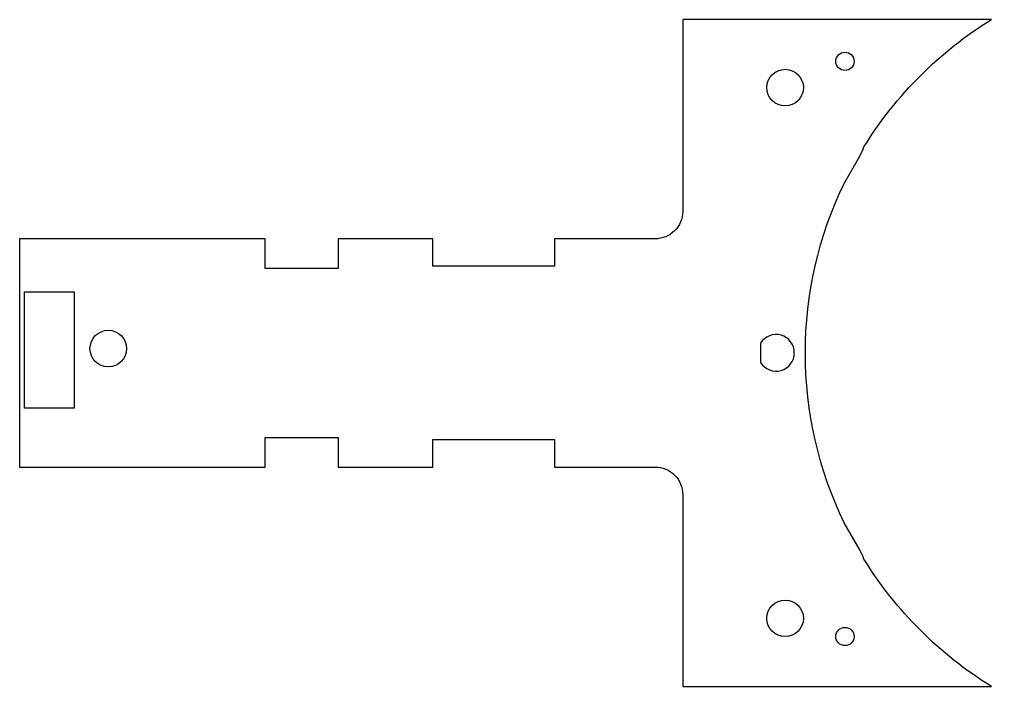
# Model space of a CAD drawing. Header units: millimetres. Extents: x -85 to 21, y 2 to 75.
import ezdxf

# ---------------------------------------------------------------- set-up
doc = ezdxf.new("R2010")
doc.units = ezdxf.units.MM
doc.layers.get('0').update_dxf_attribs({"linetype": 'CONTINUOUS'})

msp = doc.modelspace()

# ---------------------------------------------------------------- linework, layer by layer
for points in [[(-85, 50.52), (-85, 25.56), (-58.14, 25.56), (-58.14, 28.81), (-50.14, 28.81), (-50.14, 25.56), (-39.79, 25.56), (-39.79, 28.56), (-26.49, 28.56), (-26.49, 25.56), (-15.49, 25.56, -0.414214), (-12.49, 22.56), (-12.49, 1.56), (21.28, 1.56, -0.116452), (7.33, 15.49, 0.046516), (6.87, 16.51), (5.15, 19.48, -0.112316), (0.92, 38.04, -0.112316), (5.15, 56.59), (6.87, 59.57, 0.046516), (7.33, 60.58, -0.116452), (21.28, 74.52), (-12.49, 74.52), (-12.49, 53.52, -0.414214), (-15.49, 50.52), (-26.49, 50.52), (-26.49, 47.52), (-39.79, 47.52), (-39.79, 50.52), (-50.14, 50.52), (-50.14, 47.27), (-58.14, 47.27), (-58.14, 50.52)], [(-3.99, 37, 3.511884), (-3.99, 39.11)]]:
    msp.add_lwpolyline(points, format="xyb", close=True)
msp.add_lwpolyline([(-79, 32), (-84.46, 32), (-84.46, 44.73), (-79, 44.73)], close=True)
for centre, radius in [((5.25, 69.93), 1), ((-1.29, 67.06), 2), ((-75.29, 38.52), 2), ((-1.29, 9.02), 2), ((5.25, 7.03), 1)]:
    msp.add_circle(centre, radius)

doc.saveas('drawing.dxf')
